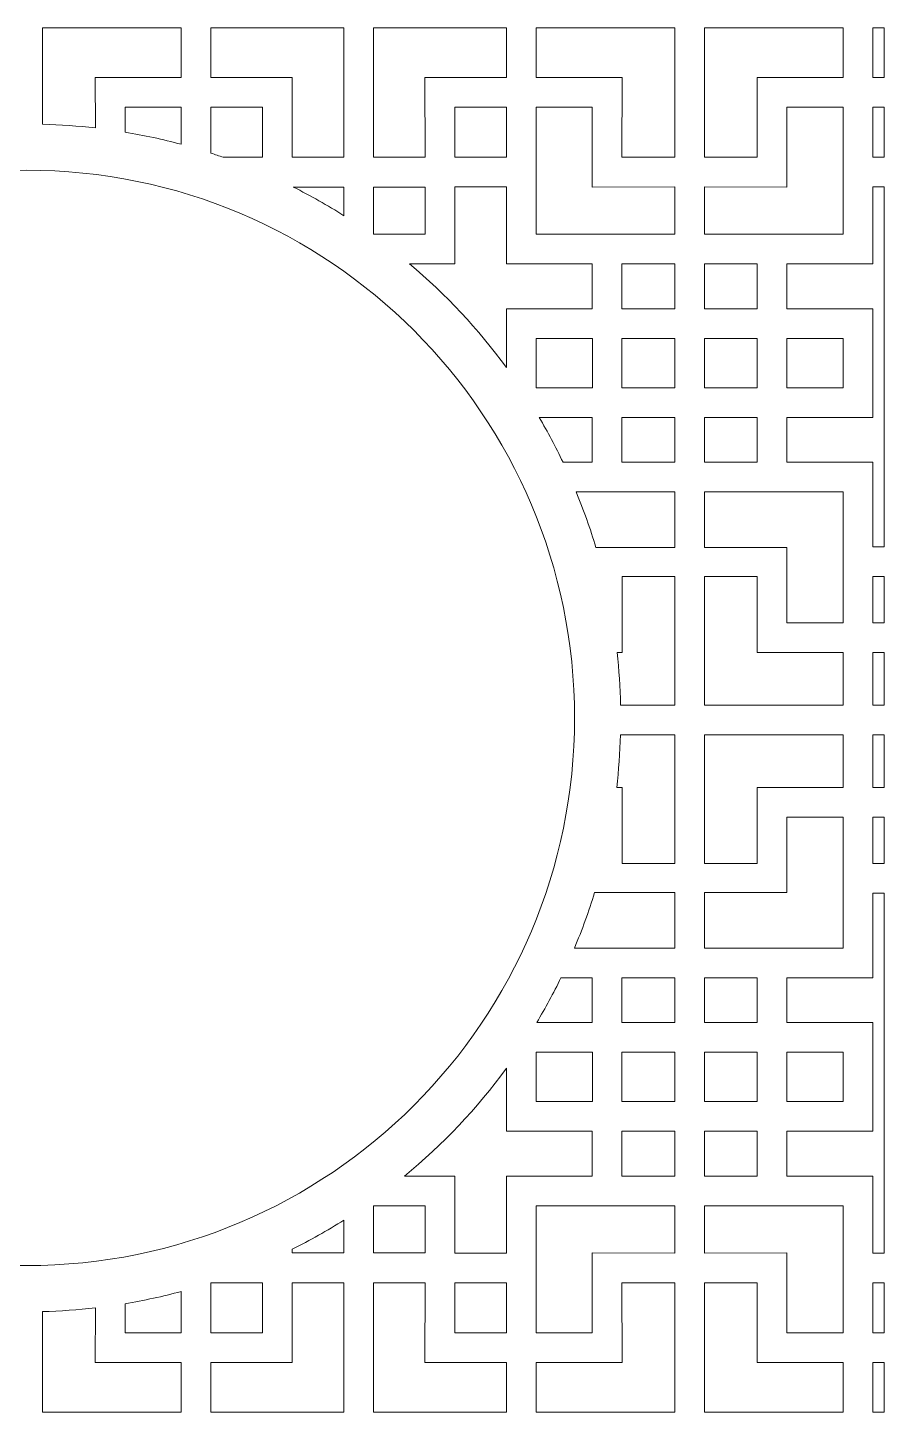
# Model space of a CAD drawing. Header units: centimetres. Extents: x -108 to 108, y -137 to 137.
# Drawn here: x 55.9 to 107.8, y -42 to 42 of the extents above; entities that cross this region are included whole.
import ezdxf

# ---------------------------------------------------------------- set-up
doc = ezdxf.new("R2010")
doc.units = ezdxf.units.CM
doc.header["$MEASUREMENT"] = 0
doc.layers.add('layer 1', color=7, linetype='Continuous')

msp = doc.modelspace()

# ---------------------------------------------------------------- linework, layer by layer
at = {"layer": 'layer 1', "color": 242, "lineweight": 9}
msp.add_ellipse((55.85767, 0.12312), major_axis=(0, 33.2), ratio=1, dxfattribs=at)
for points, knots in [([(60.01531, 35.88549), (60.01531, 35.88549), (60.01374, 38.95267), (60.01374, 38.95267), (60.01374, 38.95267), (60.01374, 38.95267), (65.21873, 38.95267), (65.21873, 38.95267), (65.21873, 38.95267), (65.21873, 38.95267), (65.21873, 41.96267), (65.21873, 41.96267), (65.21873, 41.96267), (65.21873, 41.96267), (56.81623, 41.96267), (56.81623, 41.96267), (56.81623, 41.96267), (56.81623, 41.96267), (56.81621, 36.11059), (56.81621, 36.11059), (56.81621, 36.11059), (57.89504, 36.08239), (58.96209, 36.00667), (60.01531, 35.88549)], [0, 0, 0, 0, 0.14285714, 0.14285714, 0.14285714, 0.14285714, 0.28571429, 0.28571429, 0.28571429, 0.28571429, 0.42857143, 0.42857143, 0.42857143, 0.42857143, 0.57142857, 0.57142857, 0.57142857, 0.57142857, 0.71428571, 0.71428571, 0.71428571, 0.71428571, 1, 1, 1, 1]), ([(71.95373, 38.95267), (71.95373, 38.95267), (71.95373, 34.10767), (71.95373, 34.10767), (71.95373, 34.10767), (71.95373, 34.10767), (75.08373, 34.10767), (75.08373, 34.10767), (75.08373, 34.10767), (75.08373, 34.10767), (75.08373, 41.96267), (75.08373, 41.96267), (75.08373, 41.96267), (75.08373, 41.96267), (67.02123, 41.96267), (67.02123, 41.96267), (67.02123, 41.96267), (67.02123, 41.96267), (67.02123, 38.95267), (67.02123, 38.95267), (67.02123, 38.95267), (67.02123, 38.95267), (71.95373, 38.95267), (71.95373, 38.95267)], [0, 0, 0, 0, 0.14285714, 0.14285714, 0.14285714, 0.14285714, 0.28571429, 0.28571429, 0.28571429, 0.28571429, 0.42857143, 0.42857143, 0.42857143, 0.42857143, 0.57142857, 0.57142857, 0.57142857, 0.57142857, 0.71428571, 0.71428571, 0.71428571, 0.71428571, 1, 1, 1, 1]), ([(76.86373, 41.96267), (76.86373, 41.96267), (76.86373, 34.10767), (76.86373, 34.10767), (76.86373, 34.10767), (76.86373, 34.10767), (79.99624, 34.10767), (79.99624, 34.10767), (79.99624, 34.10767), (79.99624, 34.10767), (79.99373, 38.95267), (79.99373, 38.95267), (79.99373, 38.95267), (79.99373, 38.95267), (84.92623, 38.95267), (84.92623, 38.95267), (84.92623, 38.95267), (84.92623, 38.95267), (84.92623, 41.96267), (84.92623, 41.96267), (84.92623, 41.96267), (84.92623, 41.96267), (76.86373, 41.96267), (76.86373, 41.96267)], [0, 0, 0, 0, 0.14285714, 0.14285714, 0.14285714, 0.14285714, 0.28571429, 0.28571429, 0.28571429, 0.28571429, 0.42857143, 0.42857143, 0.42857143, 0.42857143, 0.57142857, 0.57142857, 0.57142857, 0.57142857, 0.71428571, 0.71428571, 0.71428571, 0.71428571, 1, 1, 1, 1]), ([(95.13123, 41.96267), (95.13123, 41.96267), (95.13123, 34.10767), (95.13123, 34.10767), (95.13123, 34.10767), (95.13123, 34.10767), (91.93123, 34.10767), (91.93123, 34.10767), (91.93123, 34.10767), (91.93123, 34.10767), (91.93373, 38.95267), (91.93373, 38.95267), (91.93373, 38.95267), (91.93373, 38.95267), (86.72873, 38.95267), (86.72873, 38.95267), (86.72873, 38.95267), (86.72873, 38.95267), (86.72873, 41.96267), (86.72873, 41.96267), (86.72873, 41.96267), (86.72873, 41.96267), (95.13123, 41.96267), (95.13123, 41.96267)], [0, 0, 0, 0, 0.14285714, 0.14285714, 0.14285714, 0.14285714, 0.28571429, 0.28571429, 0.28571429, 0.28571429, 0.42857143, 0.42857143, 0.42857143, 0.42857143, 0.57142857, 0.57142857, 0.57142857, 0.57142857, 0.71428571, 0.71428571, 0.71428571, 0.71428571, 1, 1, 1, 1]), ([(96.93079, 41.96267), (96.93079, 41.96267), (96.93079, 34.10767), (96.93079, 34.10767), (96.93079, 34.10767), (96.93079, 34.10767), (100.13079, 34.10767), (100.13079, 34.10767), (100.13079, 34.10767), (100.13079, 34.10767), (100.12829, 38.95267), (100.12829, 38.95267), (100.12829, 38.95267), (100.12829, 38.95267), (105.33329, 38.95267), (105.33329, 38.95267), (105.33329, 38.95267), (105.33329, 38.95267), (105.33329, 41.96267), (105.33329, 41.96267), (105.33329, 41.96267), (105.33329, 41.96267), (96.93079, 41.96267), (96.93079, 41.96267)], [0, 0, 0, 0, 0.14285714, 0.14285714, 0.14285714, 0.14285714, 0.28571429, 0.28571429, 0.28571429, 0.28571429, 0.42857143, 0.42857143, 0.42857143, 0.42857143, 0.57142857, 0.57142857, 0.57142857, 0.57142857, 0.71428571, 0.71428571, 0.71428571, 0.71428571, 1, 1, 1, 1]), ([(107.83036, 38.95269), (107.83036, 38.95269), (107.13579, 38.95267), (107.13579, 38.95267), (107.13579, 38.95267), (107.13579, 38.95267), (107.13579, 41.96267), (107.13579, 41.96267), (107.13579, 41.96267), (107.13579, 41.96267), (107.83036, 41.96267), (107.83036, 41.96267), (107.83036, 41.96267), (107.83036, 41.96267), (107.83036, 38.95269), (107.83036, 38.95269)], [0, 0, 0, 0, 0.2, 0.2, 0.2, 0.2, 0.4, 0.4, 0.4, 0.4, 0.6, 0.6, 0.6, 0.6, 1, 1, 1, 1]), ([(65.21718, 34.89387), (65.21718, 34.89387), (65.21873, 37.15267), (65.21873, 37.15267), (65.21873, 37.15267), (65.21873, 37.15267), (61.81623, 37.15267), (61.81623, 37.15267), (61.81623, 37.15267), (61.81623, 37.15267), (61.81619, 35.63205), (61.81619, 35.63205), (61.81619, 35.63205), (62.96929, 35.43991), (64.10388, 35.19291), (65.21718, 34.89387)], [0, 0, 0, 0, 0.2, 0.2, 0.2, 0.2, 0.4, 0.4, 0.4, 0.4, 0.6, 0.6, 0.6, 0.6, 1, 1, 1, 1]), ([(67.76853, 34.10517), (67.76853, 34.10517), (70.15373, 34.10517), (70.15373, 34.10517), (70.15373, 34.10517), (70.15373, 34.10517), (70.15373, 37.15267), (70.15373, 37.15267), (70.15373, 37.15267), (70.15373, 37.15267), (67.02123, 37.15267), (67.02123, 37.15267), (67.02123, 37.15267), (67.02123, 37.15267), (67.02122, 34.35794), (67.02122, 34.35794), (67.02122, 34.35794), (67.27153, 34.27635), (67.52065, 34.19208), (67.76853, 34.10517)], [0, 0, 0, 0, 0.16666667, 0.16666667, 0.16666667, 0.16666667, 0.33333333, 0.33333333, 0.33333333, 0.33333333, 0.5, 0.5, 0.5, 0.5, 0.66666667, 0.66666667, 0.66666667, 0.66666667, 1, 1, 1, 1]), ([(81.79373, 34.10517), (81.79373, 34.10517), (84.92623, 34.10517), (84.92623, 34.10517), (84.92623, 34.10517), (84.92623, 34.10517), (84.92623, 37.15267), (84.92623, 37.15267), (84.92623, 37.15267), (84.92623, 37.15267), (81.79373, 37.15267), (81.79373, 37.15267), (81.79373, 37.15267), (81.79373, 37.15267), (81.79373, 34.10517), (81.79373, 34.10517)], [0, 0, 0, 0, 0.2, 0.2, 0.2, 0.2, 0.4, 0.4, 0.4, 0.4, 0.6, 0.6, 0.6, 0.6, 1, 1, 1, 1]), ([(90.13123, 32.30517), (90.13123, 32.30517), (95.13123, 32.31017), (95.13123, 32.31017), (95.13123, 32.31017), (95.13123, 32.31017), (95.13123, 29.45017), (95.13123, 29.45017), (95.13123, 29.45017), (95.13123, 29.45017), (86.72873, 29.45017), (86.72873, 29.45017), (86.72873, 29.45017), (86.72873, 29.45017), (86.72873, 37.15267), (86.72873, 37.15267), (86.72873, 37.15267), (86.72873, 37.15267), (90.13123, 37.15267), (90.13123, 37.15267), (90.13123, 37.15267), (90.13123, 37.15267), (90.13123, 32.30517), (90.13123, 32.30517)], [0, 0, 0, 0, 0.14285714, 0.14285714, 0.14285714, 0.14285714, 0.28571429, 0.28571429, 0.28571429, 0.28571429, 0.42857143, 0.42857143, 0.42857143, 0.42857143, 0.57142857, 0.57142857, 0.57142857, 0.57142857, 0.71428571, 0.71428571, 0.71428571, 0.71428571, 1, 1, 1, 1]), ([(101.93079, 32.30517), (101.93079, 32.30517), (96.93079, 32.31017), (96.93079, 32.31017), (96.93079, 32.31017), (96.93079, 32.31017), (96.93079, 29.45017), (96.93079, 29.45017), (96.93079, 29.45017), (96.93079, 29.45017), (105.33329, 29.45017), (105.33329, 29.45017), (105.33329, 29.45017), (105.33329, 29.45017), (105.33329, 37.15267), (105.33329, 37.15267), (105.33329, 37.15267), (105.33329, 37.15267), (101.93079, 37.15267), (101.93079, 37.15267), (101.93079, 37.15267), (101.93079, 37.15267), (101.93079, 32.30517), (101.93079, 32.30517)], [0, 0, 0, 0, 0.14285714, 0.14285714, 0.14285714, 0.14285714, 0.28571429, 0.28571429, 0.28571429, 0.28571429, 0.42857143, 0.42857143, 0.42857143, 0.42857143, 0.57142857, 0.57142857, 0.57142857, 0.57142857, 0.71428571, 0.71428571, 0.71428571, 0.71428571, 1, 1, 1, 1]), ([(107.83036, 34.1052), (107.83036, 34.1052), (107.13579, 34.10517), (107.13579, 34.10517), (107.13579, 34.10517), (107.13579, 34.10517), (107.13579, 37.15267), (107.13579, 37.15267), (107.13579, 37.15267), (107.13579, 37.15267), (107.83036, 37.15267), (107.83036, 37.15267), (107.83036, 37.15267), (107.83036, 37.15267), (107.83036, 34.1052), (107.83036, 34.1052)], [0, 0, 0, 0, 0.2, 0.2, 0.2, 0.2, 0.4, 0.4, 0.4, 0.4, 0.6, 0.6, 0.6, 0.6, 1, 1, 1, 1]), ([(75.08369, 30.56293), (75.08369, 30.56293), (75.08373, 32.30517), (75.08373, 32.30517), (75.08373, 32.30517), (75.08373, 32.30517), (72.00656, 32.3052), (72.00656, 32.3052), (72.00656, 32.3052), (73.06306, 31.7739), (74.08983, 31.19207), (75.08369, 30.56293)], [0, 0, 0, 0, 0.25, 0.25, 0.25, 0.25, 0.5, 0.5, 0.5, 0.5, 1, 1, 1, 1]), ([(76.86373, 29.44767), (76.86373, 29.44767), (79.99623, 29.44767), (79.99623, 29.44767), (79.99623, 29.44767), (79.99623, 29.44767), (79.99623, 32.30517), (79.99623, 32.30517), (79.99623, 32.30517), (79.99623, 32.30517), (76.86373, 32.30517), (76.86373, 32.30517), (76.86373, 32.30517), (76.86373, 32.30517), (76.86373, 29.44767), (76.86373, 29.44767)], [0, 0, 0, 0, 0.2, 0.2, 0.2, 0.2, 0.4, 0.4, 0.4, 0.4, 0.6, 0.6, 0.6, 0.6, 1, 1, 1, 1]), ([(84.92626, 21.36159), (84.92626, 21.36159), (84.92623, 24.93017), (84.92623, 24.93017), (84.92623, 24.93017), (84.92623, 24.93017), (90.13123, 24.93016), (90.13123, 24.93016), (90.13123, 24.93016), (90.13123, 24.93016), (90.13123, 27.65016), (90.13123, 27.65016), (90.13123, 27.65016), (90.13123, 27.65016), (84.92623, 27.64767), (84.92623, 27.64767), (84.92623, 27.64767), (84.92623, 27.64767), (84.92623, 32.31017), (84.92623, 32.31017), (84.92623, 32.31017), (84.92623, 32.31017), (81.79873, 32.31017), (81.79873, 32.31017), (81.79873, 32.31017), (81.79873, 32.31017), (81.8112, 27.65016), (81.8112, 27.65016), (81.8112, 27.65016), (81.8112, 27.65016), (79.05655, 27.65019), (79.05655, 27.65019), (79.05655, 27.65019), (81.25361, 25.79658), (83.2258, 23.68476), (84.92626, 21.36159)], [0, 0, 0, 0, 0.1, 0.1, 0.1, 0.1, 0.2, 0.2, 0.2, 0.2, 0.3, 0.3, 0.3, 0.3, 0.4, 0.4, 0.4, 0.4, 0.5, 0.5, 0.5, 0.5, 0.6, 0.6, 0.6, 0.6, 0.7, 0.7, 0.7, 0.7, 0.8, 0.8, 0.8, 0.8, 1, 1, 1, 1]), ([(107.83036, 10.48516), (107.83036, 10.48516), (107.13579, 10.48516), (107.13579, 10.48516), (107.13579, 10.48516), (107.13579, 10.48516), (107.13579, 15.62266), (107.13579, 15.62266), (107.13579, 15.62266), (107.13579, 15.62266), (101.93079, 15.62266), (101.93079, 15.62266), (101.93079, 15.62266), (101.93079, 15.62266), (101.93079, 18.33517), (101.93079, 18.33517), (101.93079, 18.33517), (101.93079, 18.33517), (107.13579, 18.33516), (107.13579, 18.33516), (107.13579, 18.33516), (107.13579, 18.33516), (107.13579, 24.93017), (107.13579, 24.93017), (107.13579, 24.93017), (107.13579, 24.93017), (101.93079, 24.93016), (101.93079, 24.93016), (101.93079, 24.93016), (101.93079, 24.93016), (101.93079, 27.65016), (101.93079, 27.65016), (101.93079, 27.65016), (101.93079, 27.65016), (107.13579, 27.64767), (107.13579, 27.64767), (107.13579, 27.64767), (107.13579, 27.64767), (107.13579, 32.31017), (107.13579, 32.31017), (107.13579, 32.31017), (107.13579, 32.31017), (107.83036, 32.31018), (107.83036, 32.31018), (107.83036, 32.31018), (107.83036, 32.31018), (107.83036, 10.48516), (107.83036, 10.48516)], [0, 0, 0, 0, 0.07692308, 0.07692308, 0.07692308, 0.07692308, 0.15384615, 0.15384615, 0.15384615, 0.15384615, 0.23076923, 0.23076923, 0.23076923, 0.23076923, 0.30769231, 0.30769231, 0.30769231, 0.30769231, 0.38461538, 0.38461538, 0.38461538, 0.38461538, 0.46153846, 0.46153846, 0.46153846, 0.46153846, 0.53846154, 0.53846154, 0.53846154, 0.53846154, 0.61538462, 0.61538462, 0.61538462, 0.61538462, 0.69230769, 0.69230769, 0.69230769, 0.69230769, 0.76923077, 0.76923077, 0.76923077, 0.76923077, 0.84615385, 0.84615385, 0.84615385, 0.84615385, 1, 1, 1, 1]), ([(91.93123, 24.92767), (91.93123, 24.92767), (95.13123, 24.92767), (95.13123, 24.92767), (95.13123, 24.92767), (95.13123, 24.92767), (95.13123, 27.65016), (95.13123, 27.65016), (95.13123, 27.65016), (95.13123, 27.65016), (91.93123, 27.65016), (91.93123, 27.65016), (91.93123, 27.65016), (91.93123, 27.65016), (91.93123, 24.92767), (91.93123, 24.92767)], [0, 0, 0, 0, 0.2, 0.2, 0.2, 0.2, 0.4, 0.4, 0.4, 0.4, 0.6, 0.6, 0.6, 0.6, 1, 1, 1, 1]), ([(100.13079, 24.92767), (100.13079, 24.92767), (96.93079, 24.92767), (96.93079, 24.92767), (96.93079, 24.92767), (96.93079, 24.92767), (96.93079, 27.65016), (96.93079, 27.65016), (96.93079, 27.65016), (96.93079, 27.65016), (100.13079, 27.65016), (100.13079, 27.65016), (100.13079, 27.65016), (100.13079, 27.65016), (100.13079, 24.92767), (100.13079, 24.92767)], [0, 0, 0, 0, 0.2, 0.2, 0.2, 0.2, 0.4, 0.4, 0.4, 0.4, 0.6, 0.6, 0.6, 0.6, 1, 1, 1, 1]), ([(86.72873, 20.13517), (86.72873, 20.13517), (90.13623, 20.13517), (90.13623, 20.13517), (90.13623, 20.13517), (90.13623, 20.13517), (90.13623, 23.12516), (90.13623, 23.12516), (90.13623, 23.12516), (90.13623, 23.12516), (86.72873, 23.12516), (86.72873, 23.12516), (86.72873, 23.12516), (86.72873, 23.12516), (86.72873, 20.13517), (86.72873, 20.13517)], [0, 0, 0, 0, 0.2, 0.2, 0.2, 0.2, 0.4, 0.4, 0.4, 0.4, 0.6, 0.6, 0.6, 0.6, 1, 1, 1, 1]), ([(91.93123, 20.13517), (91.93123, 20.13517), (95.13123, 20.13517), (95.13123, 20.13517), (95.13123, 20.13517), (95.13123, 20.13517), (95.13123, 23.13016), (95.13123, 23.13016), (95.13123, 23.13016), (95.13123, 23.13016), (91.93123, 23.13016), (91.93123, 23.13016), (91.93123, 23.13016), (91.93123, 23.13016), (91.93123, 20.13517), (91.93123, 20.13517)], [0, 0, 0, 0, 0.2, 0.2, 0.2, 0.2, 0.4, 0.4, 0.4, 0.4, 0.6, 0.6, 0.6, 0.6, 1, 1, 1, 1]), ([(100.13079, 20.13517), (100.13079, 20.13517), (96.93079, 20.13517), (96.93079, 20.13517), (96.93079, 20.13517), (96.93079, 20.13517), (96.93079, 23.13016), (96.93079, 23.13016), (96.93079, 23.13016), (96.93079, 23.13016), (100.13079, 23.13016), (100.13079, 23.13016), (100.13079, 23.13016), (100.13079, 23.13016), (100.13079, 20.13517), (100.13079, 20.13517)], [0, 0, 0, 0, 0.2, 0.2, 0.2, 0.2, 0.4, 0.4, 0.4, 0.4, 0.6, 0.6, 0.6, 0.6, 1, 1, 1, 1]), ([(105.33329, 20.13517), (105.33329, 20.13517), (101.92579, 20.13517), (101.92579, 20.13517), (101.92579, 20.13517), (101.92579, 20.13517), (101.92579, 23.12516), (101.92579, 23.12516), (101.92579, 23.12516), (101.92579, 23.12516), (105.33329, 23.12516), (105.33329, 23.12516), (105.33329, 23.12516), (105.33329, 23.12516), (105.33329, 20.13517), (105.33329, 20.13517)], [0, 0, 0, 0, 0.2, 0.2, 0.2, 0.2, 0.4, 0.4, 0.4, 0.4, 0.6, 0.6, 0.6, 0.6, 1, 1, 1, 1]), ([(88.35819, 15.62266), (88.35819, 15.62266), (90.13123, 15.62266), (90.13123, 15.62266), (90.13123, 15.62266), (90.13123, 15.62266), (90.13123, 18.33517), (90.13123, 18.33517), (90.13123, 18.33517), (90.13123, 18.33517), (86.91618, 18.33523), (86.91618, 18.33523), (86.91618, 18.33523), (87.43393, 17.45432), (87.9153, 16.54944), (88.35819, 15.62266)], [0, 0, 0, 0, 0.2, 0.2, 0.2, 0.2, 0.4, 0.4, 0.4, 0.4, 0.6, 0.6, 0.6, 0.6, 1, 1, 1, 1]), ([(91.93123, 15.62017), (91.93123, 15.62017), (95.13123, 15.62017), (95.13123, 15.62017), (95.13123, 15.62017), (95.13123, 15.62017), (95.13123, 18.33517), (95.13123, 18.33517), (95.13123, 18.33517), (95.13123, 18.33517), (91.93123, 18.33517), (91.93123, 18.33517), (91.93123, 18.33517), (91.93123, 18.33517), (91.93123, 15.62017), (91.93123, 15.62017)], [0, 0, 0, 0, 0.2, 0.2, 0.2, 0.2, 0.4, 0.4, 0.4, 0.4, 0.6, 0.6, 0.6, 0.6, 1, 1, 1, 1]), ([(100.13079, 15.62017), (100.13079, 15.62017), (96.93079, 15.62017), (96.93079, 15.62017), (96.93079, 15.62017), (96.93079, 15.62017), (96.93079, 18.33517), (96.93079, 18.33517), (96.93079, 18.33517), (96.93079, 18.33517), (100.13079, 18.33517), (100.13079, 18.33517), (100.13079, 18.33517), (100.13079, 18.33517), (100.13079, 15.62017), (100.13079, 15.62017)], [0, 0, 0, 0, 0.2, 0.2, 0.2, 0.2, 0.4, 0.4, 0.4, 0.4, 0.6, 0.6, 0.6, 0.6, 1, 1, 1, 1]), ([(90.35354, 10.45142), (90.35354, 10.45142), (95.13123, 10.45142), (95.13123, 10.45142), (95.13123, 10.45142), (95.13123, 10.45142), (95.13123, 13.82016), (95.13123, 13.82016), (95.13123, 13.82016), (95.13123, 13.82016), (89.15934, 13.82023), (89.15934, 13.82023), (89.15934, 13.82023), (89.61106, 12.72345), (90.01018, 11.59947), (90.35354, 10.45142)], [0, 0, 0, 0, 0.2, 0.2, 0.2, 0.2, 0.4, 0.4, 0.4, 0.4, 0.6, 0.6, 0.6, 0.6, 1, 1, 1, 1]), ([(105.33329, 13.82016), (105.33329, 13.82016), (105.33329, 5.89517), (105.33329, 5.89517), (105.33329, 5.89517), (105.33329, 5.89517), (101.92926, 5.89517), (101.92926, 5.89517), (101.92926, 5.89517), (101.92926, 5.89517), (101.93079, 10.45142), (101.93079, 10.45142), (101.93079, 10.45142), (101.93079, 10.45142), (96.93079, 10.45142), (96.93079, 10.45142), (96.93079, 10.45142), (96.93079, 10.45142), (96.93079, 13.82016), (96.93079, 13.82016), (96.93079, 13.82016), (96.93079, 13.82016), (105.33329, 13.82016), (105.33329, 13.82016)], [0, 0, 0, 0, 0.14285714, 0.14285714, 0.14285714, 0.14285714, 0.28571429, 0.28571429, 0.28571429, 0.28571429, 0.42857143, 0.42857143, 0.42857143, 0.42857143, 0.57142857, 0.57142857, 0.57142857, 0.57142857, 0.71428571, 0.71428571, 0.71428571, 0.71428571, 1, 1, 1, 1]), ([(91.84956, 0.89517), (91.84956, 0.89517), (95.13123, 0.89517), (95.13123, 0.89517), (95.13123, 0.89517), (95.13123, 0.89517), (95.13123, 8.68517), (95.13123, 8.68517), (95.13123, 8.68517), (95.13123, 8.68517), (91.93373, 8.68517), (91.93373, 8.68517), (91.93373, 8.68517), (91.93373, 8.68517), (91.93373, 4.09517), (91.93373, 4.09517), (91.93373, 4.09517), (91.93373, 4.09517), (91.64094, 4.0952), (91.64094, 4.0952), (91.64094, 4.0952), (91.75663, 3.04153), (91.82685, 1.97418), (91.84956, 0.89517)], [0, 0, 0, 0, 0.14285714, 0.14285714, 0.14285714, 0.14285714, 0.28571429, 0.28571429, 0.28571429, 0.28571429, 0.42857143, 0.42857143, 0.42857143, 0.42857143, 0.57142857, 0.57142857, 0.57142857, 0.57142857, 0.71428571, 0.71428571, 0.71428571, 0.71428571, 1, 1, 1, 1]), ([(96.93079, 0.89517), (96.93079, 0.89517), (96.93079, 8.68517), (96.93079, 8.68517), (96.93079, 8.68517), (96.93079, 8.68517), (100.12829, 8.68517), (100.12829, 8.68517), (100.12829, 8.68517), (100.12829, 8.68517), (100.12829, 4.09517), (100.12829, 4.09517), (100.12829, 4.09517), (100.12829, 4.09517), (105.33579, 4.09517), (105.33579, 4.09517), (105.33579, 4.09517), (105.33579, 4.09517), (105.33579, 0.89517), (105.33579, 0.89517), (105.33579, 0.89517), (105.33579, 0.89517), (96.93079, 0.89517), (96.93079, 0.89517)], [0, 0, 0, 0, 0.14285714, 0.14285714, 0.14285714, 0.14285714, 0.28571429, 0.28571429, 0.28571429, 0.28571429, 0.42857143, 0.42857143, 0.42857143, 0.42857143, 0.57142857, 0.57142857, 0.57142857, 0.57142857, 0.71428571, 0.71428571, 0.71428571, 0.71428571, 1, 1, 1, 1]), ([(107.83036, 5.89513), (107.83036, 5.89513), (107.13579, 5.89517), (107.13579, 5.89517), (107.13579, 5.89517), (107.13579, 5.89517), (107.13579, 8.68517), (107.13579, 8.68517), (107.13579, 8.68517), (107.13579, 8.68517), (107.83036, 8.68517), (107.83036, 8.68517), (107.83036, 8.68517), (107.83036, 8.68517), (107.83036, 5.89513), (107.83036, 5.89513)], [0, 0, 0, 0, 0.2, 0.2, 0.2, 0.2, 0.4, 0.4, 0.4, 0.4, 0.6, 0.6, 0.6, 0.6, 1, 1, 1, 1]), ([(107.83036, 0.89517), (107.83036, 0.89517), (107.13579, 0.89517), (107.13579, 0.89517), (107.13579, 0.89517), (107.13579, 0.89517), (107.13579, 4.09517), (107.13579, 4.09517), (107.13579, 4.09517), (107.13579, 4.09517), (107.83036, 4.09516), (107.83036, 4.09516), (107.83036, 4.09516), (107.83036, 4.09516), (107.83036, 0.89517), (107.83036, 0.89517)], [0, 0, 0, 0, 0.2, 0.2, 0.2, 0.2, 0.4, 0.4, 0.4, 0.4, 0.6, 0.6, 0.6, 0.6, 1, 1, 1, 1]), ([(91.84332, -0.90359), (91.84332, -0.90359), (95.13123, -0.90363), (95.13123, -0.90363), (95.13123, -0.90363), (95.13123, -0.90363), (95.13123, -8.69363), (95.13123, -8.69363), (95.13123, -8.69363), (95.13123, -8.69363), (91.93373, -8.69363), (91.93373, -8.69363), (91.93373, -8.69363), (91.93373, -8.69363), (91.93373, -4.10363), (91.93373, -4.10363), (91.93373, -4.10363), (91.93373, -4.10363), (91.61207, -4.10364), (91.61207, -4.10364), (91.61207, -4.10364), (91.73534, -3.05017), (91.81309, -1.9828), (91.84332, -0.90359)], [0, 0, 0, 0, 0.14285714, 0.14285714, 0.14285714, 0.14285714, 0.28571429, 0.28571429, 0.28571429, 0.28571429, 0.42857143, 0.42857143, 0.42857143, 0.42857143, 0.57142857, 0.57142857, 0.57142857, 0.57142857, 0.71428571, 0.71428571, 0.71428571, 0.71428571, 1, 1, 1, 1]), ([(96.93079, -0.90363), (96.93079, -0.90363), (96.93079, -8.69363), (96.93079, -8.69363), (96.93079, -8.69363), (96.93079, -8.69363), (100.12829, -8.69363), (100.12829, -8.69363), (100.12829, -8.69363), (100.12829, -8.69363), (100.12829, -4.10363), (100.12829, -4.10363), (100.12829, -4.10363), (100.12829, -4.10363), (105.33579, -4.10363), (105.33579, -4.10363), (105.33579, -4.10363), (105.33579, -4.10363), (105.33579, -0.90363), (105.33579, -0.90363), (105.33579, -0.90363), (105.33579, -0.90363), (96.93079, -0.90363), (96.93079, -0.90363)], [0, 0, 0, 0, 0.14285714, 0.14285714, 0.14285714, 0.14285714, 0.28571429, 0.28571429, 0.28571429, 0.28571429, 0.42857143, 0.42857143, 0.42857143, 0.42857143, 0.57142857, 0.57142857, 0.57142857, 0.57142857, 0.71428571, 0.71428571, 0.71428571, 0.71428571, 1, 1, 1, 1]), ([(107.83036, -4.10365), (107.83036, -4.10365), (107.13579, -4.10363), (107.13579, -4.10363), (107.13579, -4.10363), (107.13579, -4.10363), (107.13579, -0.90363), (107.13579, -0.90363), (107.13579, -0.90363), (107.13579, -0.90363), (107.83036, -0.90363), (107.83036, -0.90363), (107.83036, -0.90363), (107.83036, -0.90363), (107.83036, -4.10365), (107.83036, -4.10365)], [0, 0, 0, 0, 0.2, 0.2, 0.2, 0.2, 0.4, 0.4, 0.4, 0.4, 0.6, 0.6, 0.6, 0.6, 1, 1, 1, 1]), ([(105.33329, -13.82862), (105.33329, -13.82862), (105.33329, -5.90363), (105.33329, -5.90363), (105.33329, -5.90363), (105.33329, -5.90363), (101.92926, -5.90363), (101.92926, -5.90363), (101.92926, -5.90363), (101.92926, -5.90363), (101.93079, -10.45988), (101.93079, -10.45988), (101.93079, -10.45988), (101.93079, -10.45988), (96.93079, -10.45988), (96.93079, -10.45988), (96.93079, -10.45988), (96.93079, -10.45988), (96.93079, -13.82862), (96.93079, -13.82862), (96.93079, -13.82862), (96.93079, -13.82862), (105.33329, -13.82862), (105.33329, -13.82862)], [0, 0, 0, 0, 0.14285714, 0.14285714, 0.14285714, 0.14285714, 0.28571429, 0.28571429, 0.28571429, 0.28571429, 0.42857143, 0.42857143, 0.42857143, 0.42857143, 0.57142857, 0.57142857, 0.57142857, 0.57142857, 0.71428571, 0.71428571, 0.71428571, 0.71428571, 1, 1, 1, 1]), ([(107.83036, -8.69366), (107.83036, -8.69366), (107.13579, -8.69363), (107.13579, -8.69363), (107.13579, -8.69363), (107.13579, -8.69363), (107.13579, -5.90363), (107.13579, -5.90363), (107.13579, -5.90363), (107.13579, -5.90363), (107.83036, -5.90363), (107.83036, -5.90363), (107.83036, -5.90363), (107.83036, -5.90363), (107.83036, -8.69366), (107.83036, -8.69366)], [0, 0, 0, 0, 0.2, 0.2, 0.2, 0.2, 0.4, 0.4, 0.4, 0.4, 0.6, 0.6, 0.6, 0.6, 1, 1, 1, 1]), ([(89.05333, -13.82868), (89.05333, -13.82868), (95.13123, -13.82862), (95.13123, -13.82862), (95.13123, -13.82862), (95.13123, -13.82862), (95.13123, -10.45988), (95.13123, -10.45988), (95.13123, -10.45988), (95.13123, -10.45988), (90.27636, -10.45985), (90.27636, -10.45985), (90.27636, -10.45985), (89.92354, -11.6083), (89.51481, -12.73231), (89.05333, -13.82868)], [0, 0, 0, 0, 0.2, 0.2, 0.2, 0.2, 0.4, 0.4, 0.4, 0.4, 0.6, 0.6, 0.6, 0.6, 1, 1, 1, 1]), ([(107.83036, -32.31865), (107.83036, -32.31865), (107.13579, -32.31863), (107.13579, -32.31863), (107.13579, -32.31863), (107.13579, -32.31863), (107.13579, -27.65613), (107.13579, -27.65613), (107.13579, -27.65613), (107.13579, -27.65613), (101.93079, -27.65862), (101.93079, -27.65862), (101.93079, -27.65862), (101.93079, -27.65862), (101.93079, -24.93862), (101.93079, -24.93862), (101.93079, -24.93862), (101.93079, -24.93862), (107.13579, -24.93863), (107.13579, -24.93863), (107.13579, -24.93863), (107.13579, -24.93863), (107.13579, -18.34362), (107.13579, -18.34362), (107.13579, -18.34362), (107.13579, -18.34362), (101.93079, -18.34363), (101.93079, -18.34363), (101.93079, -18.34363), (101.93079, -18.34363), (101.93079, -15.63112), (101.93079, -15.63112), (101.93079, -15.63112), (101.93079, -15.63112), (107.13579, -15.63112), (107.13579, -15.63112), (107.13579, -15.63112), (107.13579, -15.63112), (107.13579, -10.49362), (107.13579, -10.49362), (107.13579, -10.49362), (107.13579, -10.49362), (107.83036, -10.49362), (107.83036, -10.49362), (107.83036, -10.49362), (107.83036, -10.49362), (107.83036, -32.31865), (107.83036, -32.31865)], [0, 0, 0, 0, 0.07692308, 0.07692308, 0.07692308, 0.07692308, 0.15384615, 0.15384615, 0.15384615, 0.15384615, 0.23076923, 0.23076923, 0.23076923, 0.23076923, 0.30769231, 0.30769231, 0.30769231, 0.30769231, 0.38461538, 0.38461538, 0.38461538, 0.38461538, 0.46153846, 0.46153846, 0.46153846, 0.46153846, 0.53846154, 0.53846154, 0.53846154, 0.53846154, 0.61538462, 0.61538462, 0.61538462, 0.61538462, 0.69230769, 0.69230769, 0.69230769, 0.69230769, 0.76923077, 0.76923077, 0.76923077, 0.76923077, 0.84615385, 0.84615385, 0.84615385, 0.84615385, 1, 1, 1, 1]), ([(86.76517, -18.34367), (86.76517, -18.34367), (90.13123, -18.34363), (90.13123, -18.34363), (90.13123, -18.34363), (90.13123, -18.34363), (90.13123, -15.63112), (90.13123, -15.63112), (90.13123, -15.63112), (90.13123, -15.63112), (88.23529, -15.63116), (88.23529, -15.63116), (88.23529, -15.63116), (87.78322, -16.55831), (87.29246, -17.46319), (86.76517, -18.34367)], [0, 0, 0, 0, 0.2, 0.2, 0.2, 0.2, 0.4, 0.4, 0.4, 0.4, 0.6, 0.6, 0.6, 0.6, 1, 1, 1, 1]), ([(91.93123, -15.62863), (91.93123, -15.62863), (95.13123, -15.62863), (95.13123, -15.62863), (95.13123, -15.62863), (95.13123, -15.62863), (95.13123, -18.34363), (95.13123, -18.34363), (95.13123, -18.34363), (95.13123, -18.34363), (91.93123, -18.34363), (91.93123, -18.34363), (91.93123, -18.34363), (91.93123, -18.34363), (91.93123, -15.62863), (91.93123, -15.62863)], [0, 0, 0, 0, 0.2, 0.2, 0.2, 0.2, 0.4, 0.4, 0.4, 0.4, 0.6, 0.6, 0.6, 0.6, 1, 1, 1, 1]), ([(100.13079, -15.62863), (100.13079, -15.62863), (96.93079, -15.62863), (96.93079, -15.62863), (96.93079, -15.62863), (96.93079, -15.62863), (96.93079, -18.34363), (96.93079, -18.34363), (96.93079, -18.34363), (96.93079, -18.34363), (100.13079, -18.34363), (100.13079, -18.34363), (100.13079, -18.34363), (100.13079, -18.34363), (100.13079, -15.62863), (100.13079, -15.62863)], [0, 0, 0, 0, 0.2, 0.2, 0.2, 0.2, 0.4, 0.4, 0.4, 0.4, 0.6, 0.6, 0.6, 0.6, 1, 1, 1, 1]), ([(86.72873, -20.14363), (86.72873, -20.14363), (90.13623, -20.14363), (90.13623, -20.14363), (90.13623, -20.14363), (90.13623, -20.14363), (90.13623, -23.13362), (90.13623, -23.13362), (90.13623, -23.13362), (90.13623, -23.13362), (86.72873, -23.13362), (86.72873, -23.13362), (86.72873, -23.13362), (86.72873, -23.13362), (86.72873, -20.14363), (86.72873, -20.14363)], [0, 0, 0, 0, 0.2, 0.2, 0.2, 0.2, 0.4, 0.4, 0.4, 0.4, 0.6, 0.6, 0.6, 0.6, 1, 1, 1, 1]), ([(91.93123, -20.14363), (91.93123, -20.14363), (95.13123, -20.14363), (95.13123, -20.14363), (95.13123, -20.14363), (95.13123, -20.14363), (95.13123, -23.13862), (95.13123, -23.13862), (95.13123, -23.13862), (95.13123, -23.13862), (91.93123, -23.13862), (91.93123, -23.13862), (91.93123, -23.13862), (91.93123, -23.13862), (91.93123, -20.14363), (91.93123, -20.14363)], [0, 0, 0, 0, 0.2, 0.2, 0.2, 0.2, 0.4, 0.4, 0.4, 0.4, 0.6, 0.6, 0.6, 0.6, 1, 1, 1, 1]), ([(100.13079, -20.14363), (100.13079, -20.14363), (96.93079, -20.14363), (96.93079, -20.14363), (96.93079, -20.14363), (96.93079, -20.14363), (96.93079, -23.13862), (96.93079, -23.13862), (96.93079, -23.13862), (96.93079, -23.13862), (100.13079, -23.13862), (100.13079, -23.13862), (100.13079, -23.13862), (100.13079, -23.13862), (100.13079, -20.14363), (100.13079, -20.14363)], [0, 0, 0, 0, 0.2, 0.2, 0.2, 0.2, 0.4, 0.4, 0.4, 0.4, 0.6, 0.6, 0.6, 0.6, 1, 1, 1, 1]), ([(105.33329, -20.14363), (105.33329, -20.14363), (101.92579, -20.14363), (101.92579, -20.14363), (101.92579, -20.14363), (101.92579, -20.14363), (101.92579, -23.13362), (101.92579, -23.13362), (101.92579, -23.13362), (101.92579, -23.13362), (105.33329, -23.13362), (105.33329, -23.13362), (105.33329, -23.13362), (105.33329, -23.13362), (105.33329, -20.14363), (105.33329, -20.14363)], [0, 0, 0, 0, 0.2, 0.2, 0.2, 0.2, 0.4, 0.4, 0.4, 0.4, 0.6, 0.6, 0.6, 0.6, 1, 1, 1, 1]), ([(78.75144, -27.65865), (78.75144, -27.65865), (81.8112, -27.65862), (81.8112, -27.65862), (81.8112, -27.65862), (81.8112, -27.65862), (81.79873, -32.31863), (81.79873, -32.31863), (81.79873, -32.31863), (81.79873, -32.31863), (84.92623, -32.31863), (84.92623, -32.31863), (84.92623, -32.31863), (84.92623, -32.31863), (84.92623, -27.65613), (84.92623, -27.65613), (84.92623, -27.65613), (84.92623, -27.65613), (90.13123, -27.65862), (90.13123, -27.65862), (90.13123, -27.65862), (90.13123, -27.65862), (90.13123, -24.93862), (90.13123, -24.93862), (90.13123, -24.93862), (90.13123, -24.93862), (84.92623, -24.93863), (84.92623, -24.93863), (84.92623, -24.93863), (84.92623, -24.93863), (84.92639, -21.11536), (84.92639, -21.11536), (84.92639, -21.11536), (83.14757, -23.54561), (81.07137, -25.74459), (78.75144, -27.65865)], [0, 0, 0, 0, 0.1, 0.1, 0.1, 0.1, 0.2, 0.2, 0.2, 0.2, 0.3, 0.3, 0.3, 0.3, 0.4, 0.4, 0.4, 0.4, 0.5, 0.5, 0.5, 0.5, 0.6, 0.6, 0.6, 0.6, 0.7, 0.7, 0.7, 0.7, 0.8, 0.8, 0.8, 0.8, 1, 1, 1, 1]), ([(91.93123, -24.93613), (91.93123, -24.93613), (95.13123, -24.93613), (95.13123, -24.93613), (95.13123, -24.93613), (95.13123, -24.93613), (95.13123, -27.65862), (95.13123, -27.65862), (95.13123, -27.65862), (95.13123, -27.65862), (91.93123, -27.65862), (91.93123, -27.65862), (91.93123, -27.65862), (91.93123, -27.65862), (91.93123, -24.93613), (91.93123, -24.93613)], [0, 0, 0, 0, 0.2, 0.2, 0.2, 0.2, 0.4, 0.4, 0.4, 0.4, 0.6, 0.6, 0.6, 0.6, 1, 1, 1, 1]), ([(100.13079, -24.93613), (100.13079, -24.93613), (96.93079, -24.93613), (96.93079, -24.93613), (96.93079, -24.93613), (96.93079, -24.93613), (96.93079, -27.65862), (96.93079, -27.65862), (96.93079, -27.65862), (96.93079, -27.65862), (100.13079, -27.65862), (100.13079, -27.65862), (100.13079, -27.65862), (100.13079, -27.65862), (100.13079, -24.93613), (100.13079, -24.93613)], [0, 0, 0, 0, 0.2, 0.2, 0.2, 0.2, 0.4, 0.4, 0.4, 0.4, 0.6, 0.6, 0.6, 0.6, 1, 1, 1, 1]), ([(76.86373, -29.45613), (76.86373, -29.45613), (79.99623, -29.45613), (79.99623, -29.45613), (79.99623, -29.45613), (79.99623, -29.45613), (79.99623, -32.31363), (79.99623, -32.31363), (79.99623, -32.31363), (79.99623, -32.31363), (76.86373, -32.31363), (76.86373, -32.31363), (76.86373, -32.31363), (76.86373, -32.31363), (76.86373, -29.45613), (76.86373, -29.45613)], [0, 0, 0, 0, 0.2, 0.2, 0.2, 0.2, 0.4, 0.4, 0.4, 0.4, 0.6, 0.6, 0.6, 0.6, 1, 1, 1, 1]), ([(90.13123, -32.31363), (90.13123, -32.31363), (95.13123, -32.31863), (95.13123, -32.31863), (95.13123, -32.31863), (95.13123, -32.31863), (95.13123, -29.45863), (95.13123, -29.45863), (95.13123, -29.45863), (95.13123, -29.45863), (86.72873, -29.45863), (86.72873, -29.45863), (86.72873, -29.45863), (86.72873, -29.45863), (86.72873, -37.16113), (86.72873, -37.16113), (86.72873, -37.16113), (86.72873, -37.16113), (90.13123, -37.16113), (90.13123, -37.16113), (90.13123, -37.16113), (90.13123, -37.16113), (90.13123, -32.31363), (90.13123, -32.31363)], [0, 0, 0, 0, 0.14285714, 0.14285714, 0.14285714, 0.14285714, 0.28571429, 0.28571429, 0.28571429, 0.28571429, 0.42857143, 0.42857143, 0.42857143, 0.42857143, 0.57142857, 0.57142857, 0.57142857, 0.57142857, 0.71428571, 0.71428571, 0.71428571, 0.71428571, 1, 1, 1, 1]), ([(101.93079, -32.31363), (101.93079, -32.31363), (96.93079, -32.31863), (96.93079, -32.31863), (96.93079, -32.31863), (96.93079, -32.31863), (96.93079, -29.45863), (96.93079, -29.45863), (96.93079, -29.45863), (96.93079, -29.45863), (105.33329, -29.45863), (105.33329, -29.45863), (105.33329, -29.45863), (105.33329, -29.45863), (105.33329, -37.16113), (105.33329, -37.16113), (105.33329, -37.16113), (105.33329, -37.16113), (101.93079, -37.16113), (101.93079, -37.16113), (101.93079, -37.16113), (101.93079, -37.16113), (101.93079, -32.31363), (101.93079, -32.31363)], [0, 0, 0, 0, 0.14285714, 0.14285714, 0.14285714, 0.14285714, 0.28571429, 0.28571429, 0.28571429, 0.28571429, 0.42857143, 0.42857143, 0.42857143, 0.42857143, 0.57142857, 0.57142857, 0.57142857, 0.57142857, 0.71428571, 0.71428571, 0.71428571, 0.71428571, 1, 1, 1, 1]), ([(71.95374, -32.0856), (71.95374, -32.0856), (71.95373, -32.31363), (71.95373, -32.31363), (71.95373, -32.31363), (71.95373, -32.31363), (75.08373, -32.31363), (75.08373, -32.31363), (75.08373, -32.31363), (75.08373, -32.31363), (75.08377, -30.31679), (75.08377, -30.31679), (75.08377, -30.31679), (74.07334, -30.95641), (73.02889, -31.54714), (71.95374, -32.0856)], [0, 0, 0, 0, 0.2, 0.2, 0.2, 0.2, 0.4, 0.4, 0.4, 0.4, 0.6, 0.6, 0.6, 0.6, 1, 1, 1, 1]), ([(67.02123, -34.11363), (67.02123, -34.11363), (70.15373, -34.11363), (70.15373, -34.11363), (70.15373, -34.11363), (70.15373, -34.11363), (70.15373, -37.16113), (70.15373, -37.16113), (70.15373, -37.16113), (70.15373, -37.16113), (67.02123, -37.16113), (67.02123, -37.16113), (67.02123, -37.16113), (67.02123, -37.16113), (67.02123, -34.11363), (67.02123, -34.11363)], [0, 0, 0, 0, 0.2, 0.2, 0.2, 0.2, 0.4, 0.4, 0.4, 0.4, 0.6, 0.6, 0.6, 0.6, 1, 1, 1, 1]), ([(71.95373, -38.96113), (71.95373, -38.96113), (71.95373, -34.11613), (71.95373, -34.11613), (71.95373, -34.11613), (71.95373, -34.11613), (75.08373, -34.11613), (75.08373, -34.11613), (75.08373, -34.11613), (75.08373, -34.11613), (75.08373, -41.97113), (75.08373, -41.97113), (75.08373, -41.97113), (75.08373, -41.97113), (67.02123, -41.97113), (67.02123, -41.97113), (67.02123, -41.97113), (67.02123, -41.97113), (67.02123, -38.96113), (67.02123, -38.96113), (67.02123, -38.96113), (67.02123, -38.96113), (71.95373, -38.96113), (71.95373, -38.96113)], [0, 0, 0, 0, 0.14285714, 0.14285714, 0.14285714, 0.14285714, 0.28571429, 0.28571429, 0.28571429, 0.28571429, 0.42857143, 0.42857143, 0.42857143, 0.42857143, 0.57142857, 0.57142857, 0.57142857, 0.57142857, 0.71428571, 0.71428571, 0.71428571, 0.71428571, 1, 1, 1, 1]), ([(76.86373, -41.97113), (76.86373, -41.97113), (76.86373, -34.11613), (76.86373, -34.11613), (76.86373, -34.11613), (76.86373, -34.11613), (79.99624, -34.11613), (79.99624, -34.11613), (79.99624, -34.11613), (79.99624, -34.11613), (79.99373, -38.96113), (79.99373, -38.96113), (79.99373, -38.96113), (79.99373, -38.96113), (84.92623, -38.96113), (84.92623, -38.96113), (84.92623, -38.96113), (84.92623, -38.96113), (84.92623, -41.97113), (84.92623, -41.97113), (84.92623, -41.97113), (84.92623, -41.97113), (76.86373, -41.97113), (76.86373, -41.97113)], [0, 0, 0, 0, 0.14285714, 0.14285714, 0.14285714, 0.14285714, 0.28571429, 0.28571429, 0.28571429, 0.28571429, 0.42857143, 0.42857143, 0.42857143, 0.42857143, 0.57142857, 0.57142857, 0.57142857, 0.57142857, 0.71428571, 0.71428571, 0.71428571, 0.71428571, 1, 1, 1, 1]), ([(81.79373, -34.11363), (81.79373, -34.11363), (84.92623, -34.11363), (84.92623, -34.11363), (84.92623, -34.11363), (84.92623, -34.11363), (84.92623, -37.16113), (84.92623, -37.16113), (84.92623, -37.16113), (84.92623, -37.16113), (81.79373, -37.16113), (81.79373, -37.16113), (81.79373, -37.16113), (81.79373, -37.16113), (81.79373, -34.11363), (81.79373, -34.11363)], [0, 0, 0, 0, 0.2, 0.2, 0.2, 0.2, 0.4, 0.4, 0.4, 0.4, 0.6, 0.6, 0.6, 0.6, 1, 1, 1, 1]), ([(95.13123, -41.97113), (95.13123, -41.97113), (95.13123, -34.11613), (95.13123, -34.11613), (95.13123, -34.11613), (95.13123, -34.11613), (91.93123, -34.11613), (91.93123, -34.11613), (91.93123, -34.11613), (91.93123, -34.11613), (91.93373, -38.96113), (91.93373, -38.96113), (91.93373, -38.96113), (91.93373, -38.96113), (86.72873, -38.96113), (86.72873, -38.96113), (86.72873, -38.96113), (86.72873, -38.96113), (86.72873, -41.97113), (86.72873, -41.97113), (86.72873, -41.97113), (86.72873, -41.97113), (95.13123, -41.97113), (95.13123, -41.97113)], [0, 0, 0, 0, 0.14285714, 0.14285714, 0.14285714, 0.14285714, 0.28571429, 0.28571429, 0.28571429, 0.28571429, 0.42857143, 0.42857143, 0.42857143, 0.42857143, 0.57142857, 0.57142857, 0.57142857, 0.57142857, 0.71428571, 0.71428571, 0.71428571, 0.71428571, 1, 1, 1, 1]), ([(96.93079, -41.97113), (96.93079, -41.97113), (96.93079, -34.11613), (96.93079, -34.11613), (96.93079, -34.11613), (96.93079, -34.11613), (100.13079, -34.11613), (100.13079, -34.11613), (100.13079, -34.11613), (100.13079, -34.11613), (100.12829, -38.96113), (100.12829, -38.96113), (100.12829, -38.96113), (100.12829, -38.96113), (105.33329, -38.96113), (105.33329, -38.96113), (105.33329, -38.96113), (105.33329, -38.96113), (105.33329, -41.97113), (105.33329, -41.97113), (105.33329, -41.97113), (105.33329, -41.97113), (96.93079, -41.97113), (96.93079, -41.97113)], [0, 0, 0, 0, 0.14285714, 0.14285714, 0.14285714, 0.14285714, 0.28571429, 0.28571429, 0.28571429, 0.28571429, 0.42857143, 0.42857143, 0.42857143, 0.42857143, 0.57142857, 0.57142857, 0.57142857, 0.57142857, 0.71428571, 0.71428571, 0.71428571, 0.71428571, 1, 1, 1, 1]), ([(107.83036, -37.1611), (107.83036, -37.1611), (107.13579, -37.16113), (107.13579, -37.16113), (107.13579, -37.16113), (107.13579, -37.16113), (107.13579, -34.11363), (107.13579, -34.11363), (107.13579, -34.11363), (107.13579, -34.11363), (107.83036, -34.11363), (107.83036, -34.11363), (107.83036, -34.11363), (107.83036, -34.11363), (107.83036, -37.1611), (107.83036, -37.1611)], [0, 0, 0, 0, 0.2, 0.2, 0.2, 0.2, 0.4, 0.4, 0.4, 0.4, 0.6, 0.6, 0.6, 0.6, 1, 1, 1, 1]), ([(61.81624, -35.38586), (61.81624, -35.38586), (61.81623, -37.16113), (61.81623, -37.16113), (61.81623, -37.16113), (61.81623, -37.16113), (65.21873, -37.16113), (65.21873, -37.16113), (65.21873, -37.16113), (65.21873, -37.16113), (65.21702, -34.64775), (65.21702, -34.64775), (65.21702, -34.64775), (64.10381, -34.94676), (62.96928, -35.19373), (61.81624, -35.38586)], [0, 0, 0, 0, 0.2, 0.2, 0.2, 0.2, 0.4, 0.4, 0.4, 0.4, 0.6, 0.6, 0.6, 0.6, 1, 1, 1, 1]), ([(56.81622, -35.86437), (56.81622, -35.86437), (56.81623, -41.97113), (56.81623, -41.97113), (56.81623, -41.97113), (56.81623, -41.97113), (65.21873, -41.97113), (65.21873, -41.97113), (65.21873, -41.97113), (65.21873, -41.97113), (65.21873, -38.96113), (65.21873, -38.96113), (65.21873, -38.96113), (65.21873, -38.96113), (60.01374, -38.96113), (60.01374, -38.96113), (60.01374, -38.96113), (60.01374, -38.96113), (60.01547, -35.63929), (60.01547, -35.63929), (60.01547, -35.63929), (58.96221, -35.76047), (57.8951, -35.83616), (56.81622, -35.86437)], [0, 0, 0, 0, 0.14285714, 0.14285714, 0.14285714, 0.14285714, 0.28571429, 0.28571429, 0.28571429, 0.28571429, 0.42857143, 0.42857143, 0.42857143, 0.42857143, 0.57142857, 0.57142857, 0.57142857, 0.57142857, 0.71428571, 0.71428571, 0.71428571, 0.71428571, 1, 1, 1, 1]), ([(107.83036, -41.97115), (107.83036, -41.97115), (107.13579, -41.97113), (107.13579, -41.97113), (107.13579, -41.97113), (107.13579, -41.97113), (107.13579, -38.96113), (107.13579, -38.96113), (107.13579, -38.96113), (107.13579, -38.96113), (107.83036, -38.96113), (107.83036, -38.96113), (107.83036, -38.96113), (107.83036, -38.96113), (107.83036, -41.97115), (107.83036, -41.97115)], [0, 0, 0, 0, 0.2, 0.2, 0.2, 0.2, 0.4, 0.4, 0.4, 0.4, 0.6, 0.6, 0.6, 0.6, 1, 1, 1, 1])]:
    msp.add_open_spline(points, degree=3, knots=knots, dxfattribs=at)

doc.saveas('drawing.dxf')
